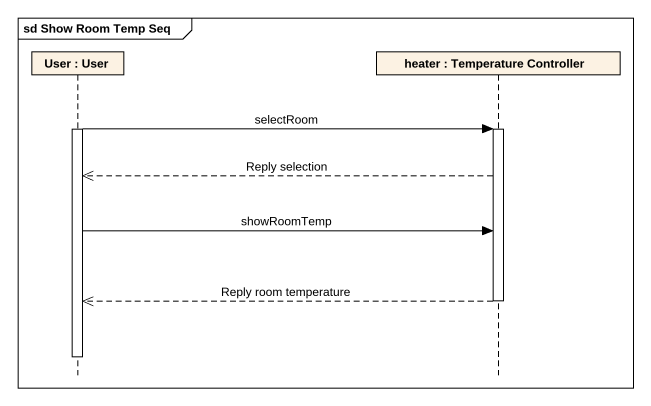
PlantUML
@startuml
mainframe sd Show Room Temp Seq
hide footbox
participant "User : User" as User
participant "heater : Temperature Controller" as heater

activate User
User -> heater : selectRoom
activate heater
heater -->> User : Reply selection
User -> heater : showRoomTemp
heater -->> User : Reply room temperature
deactivate heater
deactivate User
@enduml
